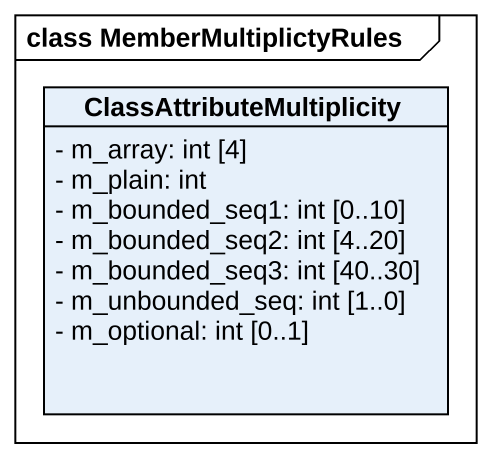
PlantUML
@startuml
mainframe class MemberMultiplictyRules
hide circle
hide empty members
skinparam classAttributeIconSize 0
class ClassAttributeMultiplicity {
  - m_array: int [4]
  - m_plain: int
  - m_bounded_seq1: int [0..10]
  - m_bounded_seq2: int [4..20]
  - m_bounded_seq3: int [40..30]
  - m_unbounded_seq: int [1..0]
  - m_optional: int [0..1]
}
@enduml
